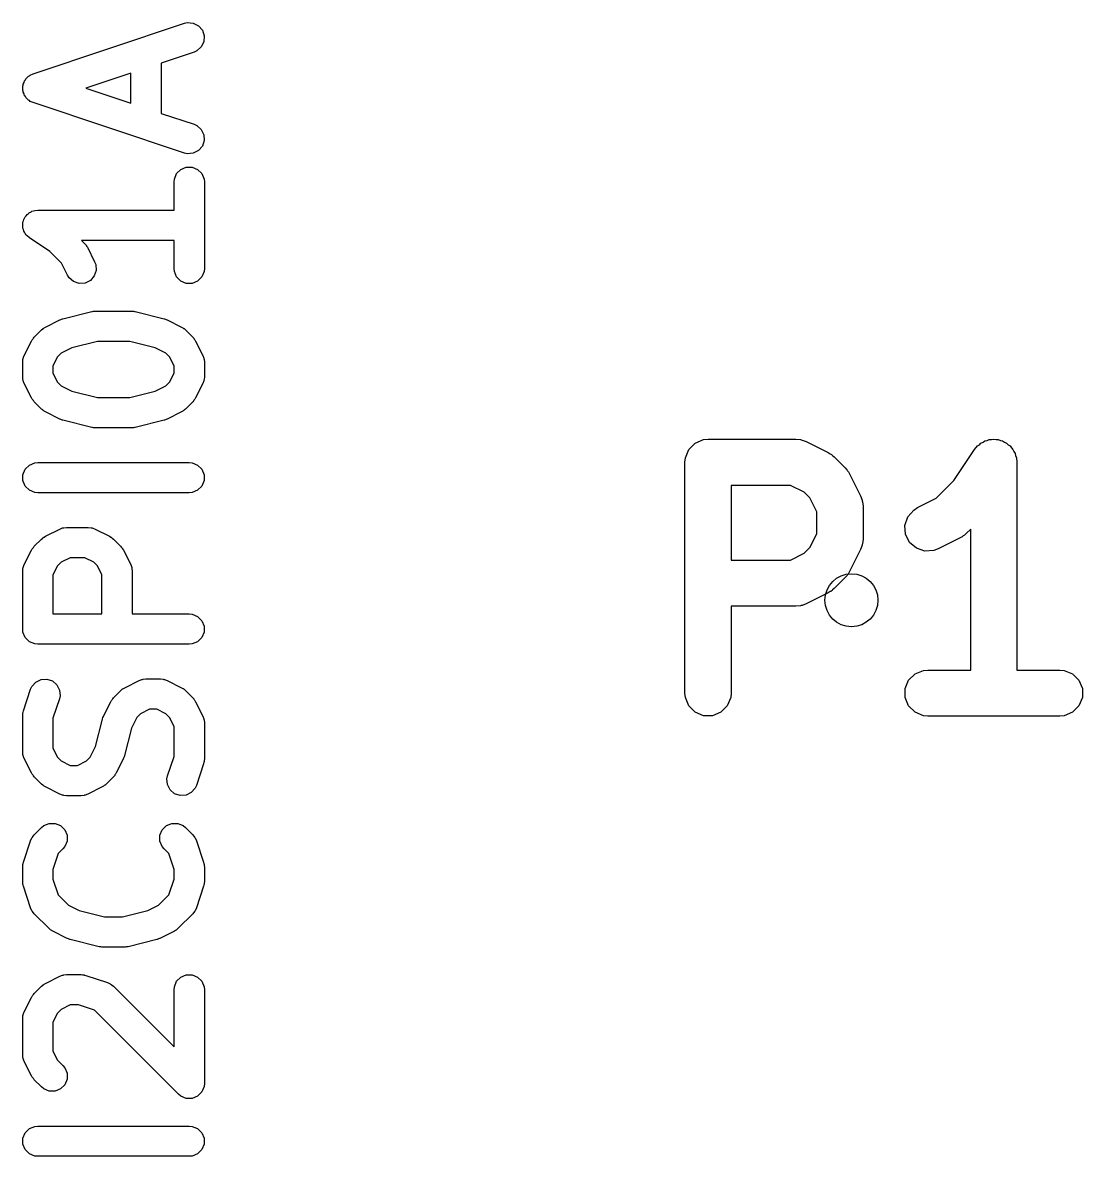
# Model space of a CAD drawing. Extents: x -4.27 to -3.21, y 5.41 to 6.94.
# Drawn here: x -3.5905 to -3.315, y 5.4305 to 5.7251 of the extents above; entities that cross this region are included whole.
import ezdxf

# ---------------------------------------------------------------- set-up
doc = ezdxf.new("R2010")
doc.units = 0
doc.header["$MEASUREMENT"] = 0
doc.layers.add('BLACK', color=7, linetype='CONTINUOUS')

msp = doc.modelspace()

# ---------------------------------------------------------------- linework, layer by layer
at = {"layer": 'BLACK', "linetype": 'CONTINUOUS'}
for p, q in [((-3.58781, 5.71184), (-3.54844, 5.72497)), ((-3.54844, 5.72497), (-3.54769, 5.72514)), ((-3.54769, 5.72514), (-3.54616, 5.72503)), ((-3.54616, 5.72503), (-3.54478, 5.72434)), ((-3.54478, 5.72434), (-3.54378, 5.72318)), ((-3.54378, 5.72318), (-3.54329, 5.72172)), ((-3.5434, 5.72019), (-3.54409, 5.71882)), ((-3.54329, 5.72172), (-3.5434, 5.72019)), ((-3.54595, 5.7175), (-3.55451, 5.71464)), ((-3.54525, 5.71781), (-3.54595, 5.7175)), ((-3.54409, 5.71882), (-3.54525, 5.71781)), ((-3.55451, 5.71464), (-3.55451, 5.70157)), ((-3.5893, 5.71085), (-3.58898, 5.71122)), ((-3.58898, 5.71122), (-3.58873, 5.71134)), ((-3.58873, 5.71134), (-3.58852, 5.71153)), ((-3.58852, 5.71153), (-3.58781, 5.71184)), ((-3.56238, 5.71202), (-3.57412, 5.70811)), ((-3.56238, 5.7042), (-3.56238, 5.71202)), ((-3.59047, 5.7086), (-3.59038, 5.70887)), ((-3.59044, 5.70811), (-3.59047, 5.7086)), ((-3.59047, 5.70762), (-3.59044, 5.70811)), ((-3.59038, 5.70887), (-3.59036, 5.70915)), ((-3.59036, 5.70915), (-3.59014, 5.70959)), ((-3.59014, 5.70959), (-3.58999, 5.71006)), ((-3.58999, 5.71006), (-3.5898, 5.71027)), ((-3.5898, 5.71027), (-3.58968, 5.71052)), ((-3.58968, 5.71052), (-3.5893, 5.71085)), ((-3.57412, 5.70811), (-3.56238, 5.7042)), ((-3.59038, 5.70735), (-3.59047, 5.70762)), ((-3.59036, 5.70707), (-3.59038, 5.70735)), ((-3.59014, 5.70663), (-3.59036, 5.70707)), ((-3.58999, 5.70616), (-3.59014, 5.70663)), ((-3.5898, 5.70595), (-3.58999, 5.70616)), ((-3.58968, 5.70569), (-3.5898, 5.70595)), ((-3.5893, 5.70537), (-3.58968, 5.70569)), ((-3.58898, 5.705), (-3.5893, 5.70537)), ((-3.58873, 5.70487), (-3.58898, 5.705)), ((-3.58852, 5.70469), (-3.58873, 5.70487)), ((-3.58781, 5.70437), (-3.58852, 5.70469)), ((-3.54844, 5.69125), (-3.58781, 5.70437)), ((-3.55451, 5.70157), (-3.54595, 5.69872)), ((-3.54595, 5.69872), (-3.54525, 5.69841)), ((-3.54525, 5.69841), (-3.54409, 5.6974)), ((-3.54409, 5.6974), (-3.5434, 5.69602)), ((-3.54329, 5.69449), (-3.54378, 5.69304)), ((-3.5434, 5.69602), (-3.54329, 5.69449)), ((-3.54769, 5.69108), (-3.54844, 5.69125)), ((-3.54616, 5.69119), (-3.54769, 5.69108)), ((-3.54478, 5.69187), (-3.54616, 5.69119)), ((-3.54378, 5.69304), (-3.54478, 5.69187)), ((-3.54938, 5.68701), (-3.54796, 5.6876)), ((-3.54796, 5.6876), (-3.54643, 5.6876)), ((-3.54643, 5.6876), (-3.54501, 5.68701)), ((-3.55113, 5.68374), (-3.55106, 5.6845)), ((-3.55106, 5.6845), (-3.55047, 5.68592)), ((-3.55047, 5.68592), (-3.54938, 5.68701)), ((-3.54501, 5.68701), (-3.54392, 5.68592)), ((-3.54392, 5.68592), (-3.54333, 5.6845)), ((-3.54333, 5.6845), (-3.54326, 5.68374)), ((-3.55113, 5.67642), (-3.55113, 5.68374)), ((-3.54326, 5.68374), (-3.54326, 5.66124)), ((-3.58903, 5.67549), (-3.58875, 5.67576)), ((-3.58875, 5.67576), (-3.5884, 5.67591)), ((-3.5884, 5.67591), (-3.58808, 5.67612)), ((-3.58808, 5.67612), (-3.58769, 5.6762)), ((-3.58769, 5.6762), (-3.58733, 5.67635)), ((-3.58733, 5.67635), (-3.58657, 5.67642)), ((-3.58657, 5.67642), (-3.58657, 5.67642)), ((-3.58657, 5.67642), (-3.58657, 5.67642)), ((-3.58657, 5.67642), (-3.58657, 5.67642)), ((-3.58657, 5.67642), (-3.55113, 5.67642)), ((-3.5905, 5.67248), (-3.59043, 5.67287)), ((-3.59043, 5.67326), (-3.59028, 5.67361)), ((-3.59043, 5.67287), (-3.59043, 5.67326)), ((-3.59028, 5.67361), (-3.59021, 5.67399)), ((-3.59021, 5.67399), (-3.58999, 5.67431)), ((-3.58999, 5.67431), (-3.58984, 5.67468)), ((-3.58984, 5.67468), (-3.58957, 5.67495)), ((-3.58957, 5.67495), (-3.58935, 5.67527)), ((-3.58935, 5.67527), (-3.58903, 5.67549)), ((-3.59043, 5.67211), (-3.5905, 5.67248)), ((-3.59043, 5.67172), (-3.59043, 5.67211)), ((-3.59028, 5.67136), (-3.59043, 5.67172)), ((-3.5902, 5.67098), (-3.59028, 5.67136)), ((-3.58999, 5.67066), (-3.5902, 5.67098)), ((-3.58984, 5.6703), (-3.58999, 5.67066)), ((-3.58956, 5.67002), (-3.58984, 5.6703)), ((-3.58935, 5.6697), (-3.58956, 5.67002)), ((-3.58876, 5.66922), (-3.58935, 5.6697)), ((-3.58875, 5.66921), (-3.58876, 5.66922)), ((-3.58345, 5.66568), (-3.58875, 5.66921)), ((-3.58875, 5.66921), (-3.58875, 5.66921)), ((-3.58875, 5.66921), (-3.58875, 5.66921)), ((-3.55113, 5.66855), (-3.57519, 5.66855)), ((-3.57519, 5.66855), (-3.57441, 5.66777)), ((-3.57441, 5.66777), (-3.57416, 5.66747)), ((-3.57416, 5.66747), (-3.57408, 5.6674)), ((-3.57408, 5.6674), (-3.57401, 5.66728)), ((-3.57401, 5.66728), (-3.57392, 5.66718)), ((-3.57392, 5.66718), (-3.57388, 5.66708)), ((-3.57388, 5.66708), (-3.57367, 5.66675)), ((-3.57367, 5.66675), (-3.5718, 5.663)), ((-3.55113, 5.66124), (-3.55113, 5.66855)), ((-3.58043, 5.66266), (-3.58345, 5.66568)), ((-3.57884, 5.65948), (-3.58043, 5.66266)), ((-3.5718, 5.663), (-3.57152, 5.66228)), ((-3.57152, 5.66228), (-3.57141, 5.66075)), ((-3.55106, 5.66047), (-3.55113, 5.66124)), ((-3.54326, 5.66124), (-3.54333, 5.66047)), ((-3.57843, 5.65883), (-3.57884, 5.65948)), ((-3.57727, 5.65782), (-3.57843, 5.65883)), ((-3.5729, 5.65813), (-3.57428, 5.65744)), ((-3.5719, 5.65929), (-3.5729, 5.65813)), ((-3.57141, 5.66075), (-3.5719, 5.65929)), ((-3.55047, 5.65905), (-3.55106, 5.66047)), ((-3.54938, 5.65797), (-3.55047, 5.65905)), ((-3.54796, 5.65738), (-3.54938, 5.65797)), ((-3.54501, 5.65797), (-3.54643, 5.65738)), ((-3.54392, 5.65905), (-3.54501, 5.65797)), ((-3.54333, 5.66047), (-3.54392, 5.65905)), ((-3.57581, 5.65733), (-3.57727, 5.65782)), ((-3.57428, 5.65744), (-3.57581, 5.65733)), ((-3.54643, 5.65738), (-3.54796, 5.65738)), ((-3.58002, 5.64819), (-3.57252, 5.65006)), ((-3.57252, 5.65006), (-3.57239, 5.65008)), ((-3.57239, 5.65008), (-3.57234, 5.6501)), ((-3.57234, 5.6501), (-3.57205, 5.65013)), ((-3.57205, 5.65013), (-3.57176, 5.65017)), ((-3.57176, 5.65017), (-3.5717, 5.65016)), ((-3.5717, 5.65016), (-3.57157, 5.65018)), ((-3.57157, 5.65018), (-3.56219, 5.65018)), ((-3.56219, 5.65018), (-3.56206, 5.65016)), ((-3.56206, 5.65016), (-3.562, 5.65017)), ((-3.562, 5.65017), (-3.56172, 5.65013)), ((-3.56172, 5.65013), (-3.56143, 5.6501)), ((-3.56143, 5.6501), (-3.56137, 5.65008)), ((-3.56137, 5.65008), (-3.56124, 5.65006)), ((-3.56124, 5.65006), (-3.55374, 5.64819)), ((-3.58458, 5.64601), (-3.58083, 5.64789)), ((-3.58083, 5.64789), (-3.58077, 5.64791)), ((-3.58077, 5.64791), (-3.58075, 5.64793)), ((-3.58075, 5.64793), (-3.58043, 5.64804)), ((-3.58043, 5.64804), (-3.58011, 5.64816)), ((-3.58011, 5.64816), (-3.58008, 5.64817)), ((-3.58008, 5.64817), (-3.58002, 5.64819)), ((-3.55374, 5.64819), (-3.55368, 5.64817)), ((-3.55368, 5.64817), (-3.55366, 5.64816)), ((-3.55366, 5.64816), (-3.55334, 5.64804)), ((-3.55334, 5.64804), (-3.55301, 5.64793)), ((-3.55301, 5.64793), (-3.55299, 5.64791)), ((-3.55299, 5.64791), (-3.55293, 5.64789)), ((-3.55293, 5.64789), (-3.54919, 5.64601)), ((-3.58772, 5.6431), (-3.58748, 5.6434)), ((-3.58748, 5.6434), (-3.5856, 5.64528)), ((-3.5856, 5.64528), (-3.5853, 5.64552)), ((-3.5853, 5.64552), (-3.58523, 5.6456)), ((-3.58523, 5.6456), (-3.58511, 5.64568)), ((-3.58511, 5.64568), (-3.585, 5.64577)), ((-3.585, 5.64577), (-3.58491, 5.6458)), ((-3.58491, 5.6458), (-3.58458, 5.64601)), ((-3.54919, 5.64601), (-3.54885, 5.6458)), ((-3.54885, 5.6458), (-3.54876, 5.64577)), ((-3.54876, 5.64577), (-3.54865, 5.64568)), ((-3.54865, 5.64568), (-3.54853, 5.6456)), ((-3.54853, 5.6456), (-3.54846, 5.64552)), ((-3.54846, 5.64552), (-3.54816, 5.64528)), ((-3.54816, 5.64528), (-3.54629, 5.6434)), ((-3.54629, 5.6434), (-3.54604, 5.6431)), ((-3.59009, 5.63863), (-3.58821, 5.64238)), ((-3.58821, 5.64238), (-3.588, 5.64271)), ((-3.588, 5.64271), (-3.58796, 5.6428)), ((-3.58796, 5.6428), (-3.58788, 5.64291)), ((-3.58788, 5.64291), (-3.5878, 5.64303)), ((-3.5878, 5.64303), (-3.58772, 5.6431)), ((-3.57769, 5.64065), (-3.58048, 5.63926)), ((-3.57108, 5.6423), (-3.57769, 5.64065)), ((-3.56268, 5.6423), (-3.57108, 5.6423)), ((-3.55607, 5.64065), (-3.56268, 5.6423)), ((-3.55328, 5.63926), (-3.55607, 5.64065)), ((-3.54604, 5.6431), (-3.54596, 5.64303)), ((-3.54596, 5.64303), (-3.54589, 5.64291)), ((-3.54589, 5.64291), (-3.5458, 5.6428)), ((-3.5458, 5.6428), (-3.54576, 5.64271)), ((-3.54576, 5.64271), (-3.54555, 5.64238)), ((-3.54555, 5.64238), (-3.54367, 5.63863)), ((-3.5905, 5.63687), (-3.59043, 5.63764)), ((-3.59043, 5.63764), (-3.59037, 5.63777)), ((-3.59037, 5.63777), (-3.59036, 5.63791)), ((-3.59036, 5.63791), (-3.59009, 5.63863)), ((-3.58146, 5.63828), (-3.58263, 5.63594)), ((-3.58048, 5.63926), (-3.58146, 5.63828)), ((-3.55231, 5.63828), (-3.55328, 5.63926)), ((-3.55113, 5.63594), (-3.55231, 5.63828)), ((-3.54367, 5.63863), (-3.5434, 5.63791)), ((-3.5434, 5.63791), (-3.54339, 5.63777)), ((-3.54339, 5.63777), (-3.54333, 5.63764)), ((-3.54333, 5.63764), (-3.54326, 5.63687)), ((-3.5905, 5.63312), (-3.5905, 5.63687)), ((-3.58263, 5.63594), (-3.58263, 5.63405)), ((-3.55113, 5.63405), (-3.55113, 5.63594)), ((-3.54326, 5.63687), (-3.54326, 5.63312)), ((-3.59043, 5.63235), (-3.5905, 5.63312)), ((-3.59037, 5.63222), (-3.59043, 5.63235)), ((-3.59036, 5.63208), (-3.59037, 5.63222)), ((-3.59009, 5.63136), (-3.59036, 5.63208)), ((-3.58263, 5.63405), (-3.58146, 5.6317)), ((-3.58146, 5.6317), (-3.58048, 5.63073)), ((-3.55328, 5.63073), (-3.55231, 5.6317)), ((-3.55231, 5.6317), (-3.55113, 5.63405)), ((-3.5434, 5.63208), (-3.54367, 5.63136)), ((-3.54339, 5.63222), (-3.5434, 5.63208)), ((-3.54333, 5.63235), (-3.54339, 5.63222)), ((-3.54326, 5.63312), (-3.54333, 5.63235)), ((-3.58821, 5.62761), (-3.59009, 5.63136)), ((-3.58048, 5.63073), (-3.57769, 5.62933)), ((-3.57769, 5.62933), (-3.57108, 5.62768)), ((-3.56268, 5.62768), (-3.55607, 5.62933)), ((-3.55607, 5.62933), (-3.55328, 5.63073)), ((-3.54367, 5.63136), (-3.54555, 5.62761)), ((-3.588, 5.62728), (-3.58821, 5.62761)), ((-3.58796, 5.62718), (-3.588, 5.62728)), ((-3.58788, 5.62707), (-3.58796, 5.62718)), ((-3.5878, 5.62695), (-3.58788, 5.62707)), ((-3.58772, 5.62689), (-3.5878, 5.62695)), ((-3.58748, 5.62658), (-3.58772, 5.62689)), ((-3.5856, 5.62471), (-3.58748, 5.62658)), ((-3.57108, 5.62768), (-3.56268, 5.62768)), ((-3.54629, 5.62658), (-3.54816, 5.62471)), ((-3.54604, 5.62689), (-3.54629, 5.62658)), ((-3.54596, 5.62695), (-3.54604, 5.62689)), ((-3.54589, 5.62707), (-3.54596, 5.62695)), ((-3.5458, 5.62718), (-3.54589, 5.62707)), ((-3.54576, 5.62728), (-3.5458, 5.62718)), ((-3.54555, 5.62761), (-3.54576, 5.62728)), ((-3.5853, 5.62446), (-3.5856, 5.62471)), ((-3.58523, 5.62438), (-3.5853, 5.62446)), ((-3.58511, 5.62431), (-3.58523, 5.62438)), ((-3.585, 5.62422), (-3.58511, 5.62431)), ((-3.58491, 5.62418), (-3.585, 5.62422)), ((-3.58458, 5.62397), (-3.58491, 5.62418)), ((-3.58083, 5.6221), (-3.58458, 5.62397)), ((-3.54919, 5.62397), (-3.55293, 5.6221)), ((-3.54885, 5.62418), (-3.54919, 5.62397)), ((-3.54876, 5.62422), (-3.54885, 5.62418)), ((-3.54865, 5.62431), (-3.54876, 5.62422)), ((-3.54853, 5.62438), (-3.54865, 5.62431)), ((-3.54846, 5.62446), (-3.54853, 5.62438)), ((-3.54816, 5.62471), (-3.54846, 5.62446)), ((-3.58077, 5.62208), (-3.58083, 5.6221)), ((-3.58075, 5.62206), (-3.58077, 5.62208)), ((-3.58043, 5.62194), (-3.58075, 5.62206)), ((-3.58011, 5.62182), (-3.58043, 5.62194)), ((-3.58008, 5.62182), (-3.58011, 5.62182)), ((-3.58002, 5.6218), (-3.58008, 5.62182)), ((-3.57252, 5.61992), (-3.58002, 5.6218)), ((-3.57239, 5.6199), (-3.57252, 5.61992)), ((-3.57234, 5.61988), (-3.57239, 5.6199)), ((-3.57205, 5.61985), (-3.57234, 5.61988)), ((-3.57176, 5.61981), (-3.57205, 5.61985)), ((-3.5717, 5.61982), (-3.57176, 5.61981)), ((-3.57157, 5.61981), (-3.5717, 5.61982)), ((-3.56219, 5.61981), (-3.57157, 5.61981)), ((-3.56206, 5.61982), (-3.56219, 5.61981)), ((-3.562, 5.61981), (-3.56206, 5.61982)), ((-3.56172, 5.61985), (-3.562, 5.61981)), ((-3.56143, 5.61988), (-3.56172, 5.61985)), ((-3.56137, 5.6199), (-3.56143, 5.61988)), ((-3.56124, 5.61992), (-3.56137, 5.6199)), ((-3.55374, 5.6218), (-3.56124, 5.61992)), ((-3.55368, 5.62182), (-3.55374, 5.6218)), ((-3.55366, 5.62182), (-3.55368, 5.62182)), ((-3.55334, 5.62194), (-3.55366, 5.62182)), ((-3.55301, 5.62206), (-3.55334, 5.62194)), ((-3.55299, 5.62208), (-3.55301, 5.62206)), ((-3.55293, 5.6221), (-3.55299, 5.62208)), ((-3.41562, 5.61586), (-3.41346, 5.61675)), ((-3.41346, 5.61675), (-3.41229, 5.61687)), ((-3.41229, 5.61687), (-3.38943, 5.61687)), ((-3.38943, 5.61687), (-3.38826, 5.61675)), ((-3.38826, 5.61675), (-3.38806, 5.61667)), ((-3.38806, 5.61667), (-3.38784, 5.61665)), ((-3.38784, 5.61665), (-3.38675, 5.61623)), ((-3.33972, 5.61652), (-3.33917, 5.61675)), ((-3.33917, 5.61675), (-3.33858, 5.61675)), ((-3.33858, 5.61675), (-3.33801, 5.61687)), ((-3.33801, 5.61687), (-3.33742, 5.61675)), ((-3.33742, 5.61675), (-3.33683, 5.61675)), ((-3.33683, 5.61675), (-3.33629, 5.61653)), ((-3.41817, 5.61204), (-3.41727, 5.6142)), ((-3.41727, 5.6142), (-3.41562, 5.61586)), ((-3.38675, 5.61623), (-3.38103, 5.61338)), ((-3.34838, 5.60612), (-3.34299, 5.6142)), ((-3.34299, 5.6142), (-3.34299, 5.6142)), ((-3.34299, 5.6142), (-3.34299, 5.6142)), ((-3.34299, 5.6142), (-3.34298, 5.6142)), ((-3.34298, 5.6142), (-3.34225, 5.61511)), ((-3.34225, 5.61511), (-3.34175, 5.61544)), ((-3.34175, 5.61544), (-3.34133, 5.61586)), ((-3.34133, 5.61586), (-3.34079, 5.61608)), ((-3.34079, 5.61608), (-3.3403, 5.61641)), ((-3.3403, 5.61641), (-3.33972, 5.61652)), ((-3.33629, 5.61653), (-3.33571, 5.61641)), ((-3.33571, 5.61641), (-3.33522, 5.61608)), ((-3.33522, 5.61608), (-3.33467, 5.61586)), ((-3.33467, 5.61586), (-3.33425, 5.61544)), ((-3.33425, 5.61544), (-3.33376, 5.61511)), ((-3.33376, 5.61511), (-3.33343, 5.61462)), ((-3.33343, 5.61462), (-3.33301, 5.6142)), ((-3.33301, 5.6142), (-3.33279, 5.61366)), ((-3.58733, 5.61073), (-3.58657, 5.61081)), ((-3.58657, 5.61081), (-3.5472, 5.61081)), ((-3.5472, 5.61081), (-3.54643, 5.61073)), ((-3.41829, 5.61087), (-3.41817, 5.61204)), ((-3.41829, 5.55087), (-3.41829, 5.61087)), ((-3.38103, 5.61338), (-3.38053, 5.61306)), ((-3.38053, 5.61306), (-3.38038, 5.613)), ((-3.38038, 5.613), (-3.38022, 5.61286)), ((-3.38022, 5.61286), (-3.38004, 5.61275)), ((-3.38004, 5.61275), (-3.37993, 5.61263)), ((-3.37993, 5.61263), (-3.37947, 5.61225)), ((-3.37947, 5.61225), (-3.37661, 5.6094)), ((-3.33279, 5.61366), (-3.33246, 5.61317)), ((-3.33246, 5.61317), (-3.33234, 5.61259)), ((-3.33234, 5.61259), (-3.33212, 5.61204)), ((-3.33212, 5.61204), (-3.332, 5.61088)), ((-3.332, 5.61088), (-3.332, 5.61087)), ((-3.332, 5.61087), (-3.332, 5.61087)), ((-3.332, 5.61087), (-3.332, 5.61087)), ((-3.332, 5.61087), (-3.332, 5.55687)), ((-3.59043, 5.60764), (-3.58984, 5.60906)), ((-3.58984, 5.60906), (-3.58875, 5.61014)), ((-3.58875, 5.61014), (-3.58733, 5.61073)), ((-3.54643, 5.61073), (-3.54501, 5.61014)), ((-3.54501, 5.61014), (-3.54392, 5.60906)), ((-3.54392, 5.60906), (-3.54333, 5.60764)), ((-3.37661, 5.6094), (-3.37624, 5.60894)), ((-3.37624, 5.60894), (-3.37612, 5.60883)), ((-3.37612, 5.60883), (-3.376, 5.60865)), ((-3.376, 5.60865), (-3.37587, 5.60849)), ((-3.37587, 5.60849), (-3.37581, 5.60834)), ((-3.37581, 5.60834), (-3.37549, 5.60784)), ((-3.37549, 5.60784), (-3.37263, 5.60212)), ((-3.59043, 5.6061), (-3.59043, 5.60764)), ((-3.58984, 5.60468), (-3.59043, 5.6061)), ((-3.54333, 5.6061), (-3.54392, 5.60468)), ((-3.54333, 5.60764), (-3.54333, 5.6061)), ((-3.39085, 5.60487), (-3.40629, 5.60487)), ((-3.40629, 5.60487), (-3.40629, 5.58544)), ((-3.38727, 5.60308), (-3.39085, 5.60487)), ((-3.35298, 5.60151), (-3.34838, 5.60612)), ((-3.58875, 5.6036), (-3.58984, 5.60468)), ((-3.58733, 5.60301), (-3.58875, 5.6036)), ((-3.58657, 5.60293), (-3.58733, 5.60301)), ((-3.5472, 5.60293), (-3.58657, 5.60293)), ((-3.54643, 5.60301), (-3.5472, 5.60293)), ((-3.54501, 5.6036), (-3.54643, 5.60301)), ((-3.54392, 5.60468), (-3.54501, 5.6036)), ((-3.38579, 5.6016), (-3.38727, 5.60308)), ((-3.37263, 5.60212), (-3.37221, 5.60102)), ((-3.384, 5.59802), (-3.38579, 5.6016)), ((-3.37221, 5.60102), (-3.3722, 5.60081)), ((-3.3722, 5.60081), (-3.37212, 5.60061)), ((-3.37212, 5.60061), (-3.372, 5.59944)), ((-3.372, 5.59944), (-3.372, 5.59087)), ((-3.35882, 5.59846), (-3.35783, 5.59909)), ((-3.35783, 5.59909), (-3.35298, 5.60151)), ((-3.384, 5.59228), (-3.384, 5.59802)), ((-3.3611, 5.59447), (-3.36036, 5.5967)), ((-3.36036, 5.5967), (-3.35882, 5.59846)), ((-3.58458, 5.59164), (-3.58083, 5.59352)), ((-3.58083, 5.59352), (-3.58011, 5.5938)), ((-3.58011, 5.5938), (-3.57997, 5.59381)), ((-3.57997, 5.59381), (-3.57984, 5.59386)), ((-3.57984, 5.59386), (-3.57907, 5.59394)), ((-3.57907, 5.59394), (-3.57344, 5.59394)), ((-3.57344, 5.59394), (-3.57267, 5.59386)), ((-3.57267, 5.59386), (-3.57254, 5.59381)), ((-3.57254, 5.59381), (-3.5724, 5.5938)), ((-3.5724, 5.5938), (-3.57168, 5.59352)), ((-3.57168, 5.59352), (-3.56793, 5.59164)), ((-3.36093, 5.59214), (-3.3611, 5.59447)), ((-3.344, 5.59352), (-3.34519, 5.59234)), ((-3.344, 5.55687), (-3.344, 5.59352)), ((-3.58748, 5.58903), (-3.5856, 5.59091)), ((-3.5856, 5.59091), (-3.5853, 5.59115)), ((-3.5853, 5.59115), (-3.58523, 5.59123)), ((-3.58523, 5.59123), (-3.58511, 5.59131)), ((-3.58511, 5.59131), (-3.585, 5.5914)), ((-3.585, 5.5914), (-3.58491, 5.59144)), ((-3.58491, 5.59144), (-3.58458, 5.59164)), ((-3.56793, 5.59164), (-3.5676, 5.59144)), ((-3.5676, 5.59144), (-3.56751, 5.5914)), ((-3.56751, 5.5914), (-3.5674, 5.59131)), ((-3.5674, 5.59131), (-3.56728, 5.59123)), ((-3.56728, 5.59123), (-3.56721, 5.59116)), ((-3.56721, 5.59116), (-3.56691, 5.59091)), ((-3.56691, 5.59091), (-3.56503, 5.58903)), ((-3.38579, 5.58871), (-3.384, 5.59228)), ((-3.372, 5.59087), (-3.37212, 5.5897)), ((-3.35988, 5.59005), (-3.36093, 5.59214)), ((-3.34675, 5.59121), (-3.35246, 5.58836)), ((-3.34624, 5.59153), (-3.34675, 5.59121)), ((-3.3461, 5.59159), (-3.34624, 5.59153)), ((-3.34593, 5.59173), (-3.3461, 5.59159)), ((-3.34575, 5.59184), (-3.34593, 5.59173)), ((-3.34565, 5.59196), (-3.34575, 5.59184)), ((-3.34519, 5.59234), (-3.34565, 5.59196)), ((-3.59009, 5.58426), (-3.58821, 5.58801)), ((-3.58821, 5.58801), (-3.588, 5.58834)), ((-3.588, 5.58834), (-3.58796, 5.58844)), ((-3.58796, 5.58844), (-3.58788, 5.58854)), ((-3.58788, 5.58854), (-3.5878, 5.58866)), ((-3.5878, 5.58866), (-3.58772, 5.58873)), ((-3.58772, 5.58873), (-3.58748, 5.58903)), ((-3.56503, 5.58903), (-3.56479, 5.58873)), ((-3.56479, 5.58873), (-3.56471, 5.58866)), ((-3.56471, 5.58866), (-3.56463, 5.58854)), ((-3.56463, 5.58854), (-3.56455, 5.58844)), ((-3.56455, 5.58844), (-3.56451, 5.58834)), ((-3.56451, 5.58834), (-3.5643, 5.58801)), ((-3.5643, 5.58801), (-3.56242, 5.58426)), ((-3.39085, 5.58544), (-3.38727, 5.58723)), ((-3.38727, 5.58723), (-3.38579, 5.58871)), ((-3.37263, 5.58818), (-3.37549, 5.58247)), ((-3.37221, 5.58928), (-3.37263, 5.58818)), ((-3.3722, 5.5895), (-3.37221, 5.58928)), ((-3.37212, 5.5897), (-3.3722, 5.5895)), ((-3.35811, 5.58851), (-3.35988, 5.59005)), ((-3.35589, 5.58777), (-3.35811, 5.58851)), ((-3.35356, 5.58794), (-3.35589, 5.58777)), ((-3.35246, 5.58836), (-3.35356, 5.58794)), ((-3.59036, 5.58354), (-3.59009, 5.58426)), ((-3.58048, 5.58489), (-3.58146, 5.58392)), ((-3.57814, 5.58606), (-3.58048, 5.58489)), ((-3.57437, 5.58606), (-3.57814, 5.58606)), ((-3.57203, 5.58489), (-3.57437, 5.58606)), ((-3.57105, 5.58392), (-3.57203, 5.58489)), ((-3.56242, 5.58426), (-3.56215, 5.58354)), ((-3.40629, 5.58544), (-3.39085, 5.58544)), ((-3.5905, 5.5825), (-3.59043, 5.58327)), ((-3.5905, 5.5675), (-3.5905, 5.5825)), ((-3.59043, 5.58327), (-3.59037, 5.5834)), ((-3.59037, 5.5834), (-3.59036, 5.58354)), ((-3.58146, 5.58392), (-3.58263, 5.58157)), ((-3.58263, 5.58157), (-3.58263, 5.57144)), ((-3.56988, 5.58157), (-3.57105, 5.58392)), ((-3.56988, 5.57144), (-3.56988, 5.58157)), ((-3.56215, 5.58354), (-3.56214, 5.5834)), ((-3.56214, 5.5834), (-3.56208, 5.58327)), ((-3.56208, 5.58327), (-3.56201, 5.5825)), ((-3.56201, 5.5825), (-3.56201, 5.57144)), ((-3.37624, 5.58137), (-3.37661, 5.58091)), ((-3.37612, 5.58147), (-3.37624, 5.58137)), ((-3.376, 5.58165), (-3.37612, 5.58147)), ((-3.37587, 5.58182), (-3.376, 5.58165)), ((-3.37581, 5.58197), (-3.37587, 5.58182)), ((-3.37549, 5.58247), (-3.37581, 5.58197)), ((-3.37661, 5.58091), (-3.37947, 5.57805)), ((-3.38103, 5.57693), (-3.38675, 5.57407)), ((-3.38053, 5.57725), (-3.38103, 5.57693)), ((-3.38038, 5.57731), (-3.38053, 5.57725)), ((-3.38022, 5.57744), (-3.38038, 5.57731)), ((-3.38004, 5.57756), (-3.38022, 5.57744)), ((-3.37993, 5.57768), (-3.38004, 5.57756)), ((-3.37947, 5.57805), (-3.37993, 5.57768)), ((-3.38943, 5.57344), (-3.40629, 5.57344)), ((-3.40629, 5.57344), (-3.40629, 5.55087)), ((-3.38826, 5.57355), (-3.38943, 5.57344)), ((-3.38806, 5.57364), (-3.38826, 5.57355)), ((-3.38784, 5.57365), (-3.38806, 5.57364)), ((-3.38675, 5.57407), (-3.38784, 5.57365)), ((-3.58263, 5.57144), (-3.56988, 5.57144)), ((-3.56201, 5.57144), (-3.5472, 5.57144)), ((-3.5472, 5.57144), (-3.54643, 5.57136)), ((-3.54643, 5.57136), (-3.54501, 5.57077)), ((-3.54501, 5.57077), (-3.54392, 5.56969)), ((-3.54392, 5.56969), (-3.54333, 5.56827)), ((-3.59043, 5.56673), (-3.5905, 5.5675)), ((-3.58984, 5.56531), (-3.59043, 5.56673)), ((-3.54333, 5.56673), (-3.54392, 5.56531)), ((-3.54333, 5.56827), (-3.54333, 5.56673)), ((-3.58875, 5.56423), (-3.58984, 5.56531)), ((-3.58733, 5.56364), (-3.58875, 5.56423)), ((-3.58657, 5.56356), (-3.58733, 5.56364)), ((-3.54643, 5.56364), (-3.5472, 5.56356)), ((-3.54501, 5.56423), (-3.54643, 5.56364)), ((-3.54392, 5.56531), (-3.54501, 5.56423)), ((-3.5472, 5.56356), (-3.58657, 5.56356)), ((-3.36013, 5.5542), (-3.35848, 5.55586)), ((-3.35848, 5.55586), (-3.35631, 5.55675)), ((-3.35631, 5.55675), (-3.35514, 5.55687)), ((-3.35514, 5.55687), (-3.344, 5.55687)), ((-3.332, 5.55687), (-3.32086, 5.55687)), ((-3.32086, 5.55687), (-3.31969, 5.55675)), ((-3.31969, 5.55675), (-3.31752, 5.55586)), ((-3.31752, 5.55586), (-3.31587, 5.5542)), ((-3.5903, 5.54625), (-3.58843, 5.55187)), ((-3.58843, 5.55187), (-3.58811, 5.55258)), ((-3.58811, 5.55258), (-3.58711, 5.55374)), ((-3.58711, 5.55374), (-3.58573, 5.55443)), ((-3.58573, 5.55443), (-3.5842, 5.55453)), ((-3.5842, 5.55453), (-3.58274, 5.55405)), ((-3.58274, 5.55405), (-3.58158, 5.55304)), ((-3.58158, 5.55304), (-3.58089, 5.55167)), ((-3.56468, 5.55178), (-3.56461, 5.55186)), ((-3.56461, 5.55186), (-3.56449, 5.55194)), ((-3.56449, 5.55194), (-3.56438, 5.55203)), ((-3.56438, 5.55203), (-3.56429, 5.55207)), ((-3.56429, 5.55207), (-3.56395, 5.55227)), ((-3.56395, 5.55227), (-3.56021, 5.55415)), ((-3.56021, 5.55415), (-3.55948, 5.55443)), ((-3.55948, 5.55443), (-3.55934, 5.55444)), ((-3.55934, 5.55444), (-3.55921, 5.55449)), ((-3.55921, 5.55449), (-3.55844, 5.55457)), ((-3.55844, 5.55457), (-3.5547, 5.55457)), ((-3.5547, 5.55457), (-3.55393, 5.55449)), ((-3.55393, 5.55449), (-3.5538, 5.55444)), ((-3.5538, 5.55444), (-3.55366, 5.55443)), ((-3.55366, 5.55443), (-3.55293, 5.55415)), ((-3.55293, 5.55415), (-3.54919, 5.55227)), ((-3.54919, 5.55227), (-3.54885, 5.55207)), ((-3.54885, 5.55207), (-3.54876, 5.55203)), ((-3.54876, 5.55203), (-3.54865, 5.55194)), ((-3.54865, 5.55194), (-3.54853, 5.55186)), ((-3.54853, 5.55186), (-3.54846, 5.55178)), ((-3.36103, 5.55204), (-3.36013, 5.5542)), ((-3.36103, 5.5497), (-3.36103, 5.55204)), ((-3.31587, 5.5542), (-3.31497, 5.55204)), ((-3.31497, 5.55204), (-3.31497, 5.5497)), ((-3.58096, 5.54938), (-3.58263, 5.54436)), ((-3.58079, 5.55014), (-3.58096, 5.54938)), ((-3.58089, 5.55167), (-3.58079, 5.55014)), ((-3.56759, 5.54864), (-3.56738, 5.54897)), ((-3.56738, 5.54897), (-3.56734, 5.54907)), ((-3.56734, 5.54907), (-3.56725, 5.54917)), ((-3.56725, 5.54917), (-3.56718, 5.54929)), ((-3.56718, 5.54929), (-3.5671, 5.54936)), ((-3.5671, 5.54936), (-3.56685, 5.54966)), ((-3.56685, 5.54966), (-3.56498, 5.55154)), ((-3.56498, 5.55154), (-3.56468, 5.55178)), ((-3.54846, 5.55178), (-3.54816, 5.55154)), ((-3.54816, 5.55154), (-3.54629, 5.54966)), ((-3.54629, 5.54966), (-3.54604, 5.54936)), ((-3.54604, 5.54936), (-3.54596, 5.54929)), ((-3.54596, 5.54929), (-3.54589, 5.54917)), ((-3.54589, 5.54917), (-3.5458, 5.54907)), ((-3.5458, 5.54907), (-3.54576, 5.54897)), ((-3.54576, 5.54897), (-3.54555, 5.54864)), ((-3.41817, 5.5497), (-3.41829, 5.55087)), ((-3.41727, 5.54753), (-3.41817, 5.5497)), ((-3.4064, 5.5497), (-3.4073, 5.54753)), ((-3.40629, 5.55087), (-3.4064, 5.5497)), ((-3.36013, 5.54753), (-3.36103, 5.5497)), ((-3.31497, 5.5497), (-3.31587, 5.54753)), ((-3.59039, 5.54587), (-3.5903, 5.54625)), ((-3.56947, 5.54489), (-3.56759, 5.54864)), ((-3.55752, 5.54669), (-3.55986, 5.54552)), ((-3.55562, 5.54669), (-3.55752, 5.54669)), ((-3.55328, 5.54552), (-3.55562, 5.54669)), ((-3.54555, 5.54864), (-3.54367, 5.54489)), ((-3.41562, 5.54588), (-3.41727, 5.54753)), ((-3.4073, 5.54753), (-3.40895, 5.54588)), ((-3.35848, 5.54588), (-3.36013, 5.54753)), ((-3.31587, 5.54753), (-3.31752, 5.54588)), ((-3.5905, 5.545), (-3.59046, 5.54539)), ((-3.5905, 5.53563), (-3.5905, 5.545)), ((-3.59047, 5.5455), (-3.59044, 5.54563)), ((-3.59046, 5.54539), (-3.59047, 5.5455)), ((-3.59044, 5.54563), (-3.59043, 5.54577)), ((-3.59043, 5.54577), (-3.59039, 5.54587)), ((-3.58263, 5.54436), (-3.58263, 5.53656)), ((-3.57153, 5.537), (-3.56976, 5.54408)), ((-3.56976, 5.54408), (-3.56974, 5.54414)), ((-3.56974, 5.54417), (-3.56962, 5.54449)), ((-3.56974, 5.54414), (-3.56974, 5.54417)), ((-3.56962, 5.54449), (-3.5695, 5.54481)), ((-3.5695, 5.54481), (-3.56949, 5.54483)), ((-3.56949, 5.54483), (-3.56947, 5.54489)), ((-3.56083, 5.54455), (-3.56223, 5.54175)), ((-3.55986, 5.54552), (-3.56083, 5.54455)), ((-3.55231, 5.54455), (-3.55328, 5.54552)), ((-3.55113, 5.5422), (-3.55231, 5.54455)), ((-3.54367, 5.54489), (-3.5434, 5.54417)), ((-3.5434, 5.54417), (-3.54339, 5.54403)), ((-3.54339, 5.54403), (-3.54333, 5.5439)), ((-3.54333, 5.5439), (-3.54326, 5.54313)), ((-3.54326, 5.54313), (-3.54326, 5.53376)), ((-3.41346, 5.54498), (-3.41562, 5.54588)), ((-3.41112, 5.54498), (-3.41346, 5.54498)), ((-3.40895, 5.54588), (-3.41112, 5.54498)), ((-3.35631, 5.54498), (-3.35848, 5.54588)), ((-3.35514, 5.54487), (-3.35631, 5.54498)), ((-3.32086, 5.54487), (-3.35514, 5.54487)), ((-3.31969, 5.54498), (-3.32086, 5.54487)), ((-3.31752, 5.54588), (-3.31969, 5.54498)), ((-3.56223, 5.54175), (-3.564, 5.53468)), ((-3.55113, 5.53439), (-3.55113, 5.5422)), ((-3.59043, 5.53486), (-3.5905, 5.53563)), ((-3.59037, 5.53473), (-3.59043, 5.53486)), ((-3.59036, 5.53459), (-3.59037, 5.53473)), ((-3.59009, 5.53387), (-3.59036, 5.53459)), ((-3.58263, 5.53656), (-3.58146, 5.53421)), ((-3.58146, 5.53421), (-3.58048, 5.53324)), ((-3.5739, 5.53324), (-3.57293, 5.53421)), ((-3.57293, 5.53421), (-3.57153, 5.537)), ((-3.56414, 5.53427), (-3.56426, 5.53395)), ((-3.56402, 5.53459), (-3.56414, 5.53427)), ((-3.564, 5.53468), (-3.56402, 5.53462)), ((-3.56402, 5.53462), (-3.56402, 5.53459)), ((-3.55281, 5.52938), (-3.55113, 5.53439)), ((-3.58821, 5.53012), (-3.59009, 5.53387)), ((-3.58048, 5.53324), (-3.57814, 5.53207)), ((-3.57814, 5.53207), (-3.57625, 5.53207)), ((-3.57625, 5.53207), (-3.5739, 5.53324)), ((-3.5643, 5.53387), (-3.56617, 5.53012)), ((-3.56428, 5.53393), (-3.5643, 5.53387)), ((-3.56426, 5.53395), (-3.56428, 5.53393)), ((-3.54346, 5.53251), (-3.54534, 5.52689)), ((-3.54337, 5.53289), (-3.54346, 5.53251)), ((-3.54333, 5.53299), (-3.54337, 5.53289)), ((-3.54332, 5.53313), (-3.54333, 5.53299)), ((-3.54329, 5.53326), (-3.54332, 5.53313)), ((-3.54326, 5.53376), (-3.5433, 5.53337)), ((-3.5433, 5.53337), (-3.54329, 5.53326)), ((-3.588, 5.52979), (-3.58821, 5.53012)), ((-3.58796, 5.52969), (-3.588, 5.52979)), ((-3.58788, 5.52958), (-3.58796, 5.52969)), ((-3.5878, 5.52947), (-3.58788, 5.52958)), ((-3.58772, 5.5294), (-3.5878, 5.52947)), ((-3.58748, 5.5291), (-3.58772, 5.5294)), ((-3.5856, 5.52722), (-3.58748, 5.5291)), ((-3.56691, 5.5291), (-3.56878, 5.52722)), ((-3.56666, 5.5294), (-3.56691, 5.5291)), ((-3.56658, 5.52947), (-3.56666, 5.5294)), ((-3.56651, 5.52958), (-3.56658, 5.52947)), ((-3.56642, 5.52969), (-3.56651, 5.52958)), ((-3.56638, 5.52979), (-3.56642, 5.52969)), ((-3.56617, 5.53012), (-3.56638, 5.52979)), ((-3.55298, 5.52862), (-3.55281, 5.52938)), ((-3.55287, 5.52709), (-3.55298, 5.52862)), ((-3.5853, 5.52697), (-3.5856, 5.52722)), ((-3.58523, 5.5269), (-3.5853, 5.52697)), ((-3.58511, 5.52682), (-3.58523, 5.5269)), ((-3.585, 5.52673), (-3.58511, 5.52682)), ((-3.58491, 5.52669), (-3.585, 5.52673)), ((-3.58458, 5.52648), (-3.58491, 5.52669)), ((-3.58083, 5.52461), (-3.58458, 5.52648)), ((-3.56981, 5.52648), (-3.57356, 5.52461)), ((-3.56948, 5.52669), (-3.56981, 5.52648)), ((-3.56938, 5.52673), (-3.56948, 5.52669)), ((-3.56927, 5.52682), (-3.56938, 5.52673)), ((-3.56915, 5.5269), (-3.56927, 5.52682)), ((-3.56909, 5.52697), (-3.56915, 5.5269)), ((-3.56878, 5.52722), (-3.56909, 5.52697)), ((-3.55218, 5.52572), (-3.55287, 5.52709)), ((-3.55102, 5.52471), (-3.55218, 5.52572)), ((-3.54565, 5.52618), (-3.54666, 5.52502)), ((-3.54534, 5.52689), (-3.54565, 5.52618)), ((-3.58011, 5.52433), (-3.58083, 5.52461)), ((-3.57997, 5.52432), (-3.58011, 5.52433)), ((-3.57984, 5.52427), (-3.57997, 5.52432)), ((-3.57907, 5.52419), (-3.57984, 5.52427)), ((-3.57532, 5.52419), (-3.57907, 5.52419)), ((-3.57455, 5.52427), (-3.57532, 5.52419)), ((-3.57442, 5.52432), (-3.57455, 5.52427)), ((-3.57428, 5.52433), (-3.57442, 5.52432)), ((-3.57356, 5.52461), (-3.57428, 5.52433)), ((-3.54956, 5.52422), (-3.55102, 5.52471)), ((-3.54803, 5.52433), (-3.54956, 5.52422)), ((-3.54666, 5.52502), (-3.54803, 5.52433)), ((-3.585, 5.51641), (-3.58358, 5.51699)), ((-3.58358, 5.51699), (-3.58205, 5.51699)), ((-3.58205, 5.51699), (-3.58063, 5.51641)), ((-3.55313, 5.51641), (-3.55171, 5.51699)), ((-3.55171, 5.51699), (-3.55018, 5.51699)), ((-3.55018, 5.51699), (-3.54876, 5.51641)), ((-3.58796, 5.51345), (-3.58748, 5.51404)), ((-3.58748, 5.51404), (-3.5856, 5.51592)), ((-3.5856, 5.51592), (-3.585, 5.51641)), ((-3.58063, 5.51641), (-3.57954, 5.51532)), ((-3.57954, 5.51532), (-3.57896, 5.5139)), ((-3.57896, 5.5139), (-3.57896, 5.51236)), ((-3.55481, 5.5139), (-3.55422, 5.51532)), ((-3.55481, 5.51236), (-3.55481, 5.5139)), ((-3.55422, 5.51532), (-3.55313, 5.51641)), ((-3.54876, 5.51641), (-3.54816, 5.51592)), ((-3.54816, 5.51592), (-3.54629, 5.51404)), ((-3.54629, 5.51404), (-3.5458, 5.51345)), ((-3.5903, 5.50688), (-3.58843, 5.5125)), ((-3.58843, 5.5125), (-3.58811, 5.51321)), ((-3.58811, 5.51321), (-3.58802, 5.51331)), ((-3.58802, 5.51331), (-3.58796, 5.51345)), ((-3.57954, 5.51095), (-3.58003, 5.51035)), ((-3.57896, 5.51236), (-3.57954, 5.51095)), ((-3.55422, 5.51095), (-3.55481, 5.51236)), ((-3.55373, 5.51035), (-3.55422, 5.51095)), ((-3.5458, 5.51345), (-3.54574, 5.51331)), ((-3.54574, 5.51331), (-3.54565, 5.51321)), ((-3.54565, 5.51321), (-3.54534, 5.5125)), ((-3.54534, 5.5125), (-3.54346, 5.50688)), ((-3.58125, 5.50913), (-3.58263, 5.50499)), ((-3.58003, 5.51035), (-3.58125, 5.50913)), ((-3.55251, 5.50913), (-3.55373, 5.51035)), ((-3.55113, 5.50499), (-3.55251, 5.50913)), ((-3.5905, 5.50563), (-3.59046, 5.50602)), ((-3.5905, 5.50188), (-3.5905, 5.50563)), ((-3.59047, 5.50613), (-3.59044, 5.50626)), ((-3.59046, 5.50602), (-3.59047, 5.50613)), ((-3.59044, 5.50626), (-3.59043, 5.5064)), ((-3.59043, 5.5064), (-3.59039, 5.5065)), ((-3.59039, 5.5065), (-3.5903, 5.50688)), ((-3.58263, 5.50499), (-3.58263, 5.50252)), ((-3.55113, 5.50252), (-3.55113, 5.50499)), ((-3.54346, 5.50688), (-3.54337, 5.5065)), ((-3.54337, 5.5065), (-3.54333, 5.5064)), ((-3.54333, 5.5064), (-3.54332, 5.50626)), ((-3.54332, 5.50626), (-3.54329, 5.50613)), ((-3.54329, 5.50613), (-3.5433, 5.50602)), ((-3.5433, 5.50602), (-3.54326, 5.50563)), ((-3.54326, 5.50563), (-3.54326, 5.50188)), ((-3.59046, 5.5015), (-3.5905, 5.50188)), ((-3.58263, 5.50252), (-3.58125, 5.49839)), ((-3.55251, 5.49839), (-3.55113, 5.50252)), ((-3.54326, 5.50188), (-3.5433, 5.5015)), ((-3.59047, 5.50139), (-3.59046, 5.5015)), ((-3.59044, 5.50126), (-3.59047, 5.50139)), ((-3.59043, 5.50112), (-3.59044, 5.50126)), ((-3.59039, 5.50102), (-3.59043, 5.50112)), ((-3.5903, 5.50064), (-3.59039, 5.50102)), ((-3.58843, 5.49501), (-3.5903, 5.50064)), ((-3.54346, 5.50064), (-3.54534, 5.49501)), ((-3.54337, 5.50102), (-3.54346, 5.50064)), ((-3.54333, 5.50112), (-3.54337, 5.50102)), ((-3.54332, 5.50126), (-3.54333, 5.50112)), ((-3.54329, 5.50139), (-3.54332, 5.50126)), ((-3.5433, 5.5015), (-3.54329, 5.50139)), ((-3.58125, 5.49839), (-3.57861, 5.49575)), ((-3.55515, 5.49575), (-3.55251, 5.49839)), ((-3.58811, 5.49431), (-3.58843, 5.49501)), ((-3.58802, 5.4942), (-3.58811, 5.49431)), ((-3.58796, 5.49407), (-3.58802, 5.4942)), ((-3.58748, 5.49348), (-3.58796, 5.49407)), ((-3.58373, 5.48973), (-3.58748, 5.49348)), ((-3.57861, 5.49575), (-3.57582, 5.49435)), ((-3.57582, 5.49435), (-3.56921, 5.4927)), ((-3.56455, 5.4927), (-3.55794, 5.49435)), ((-3.55794, 5.49435), (-3.55515, 5.49575)), ((-3.54629, 5.49348), (-3.55004, 5.48973)), ((-3.5458, 5.49407), (-3.54629, 5.49348)), ((-3.54574, 5.4942), (-3.5458, 5.49407)), ((-3.54565, 5.49431), (-3.54574, 5.4942)), ((-3.54534, 5.49501), (-3.54565, 5.49431)), ((-3.56921, 5.4927), (-3.56455, 5.4927)), ((-3.58342, 5.48948), (-3.58373, 5.48973)), ((-3.58336, 5.4894), (-3.58342, 5.48948)), ((-3.58324, 5.48933), (-3.58336, 5.4894)), ((-3.58313, 5.48924), (-3.58324, 5.48933)), ((-3.58303, 5.4892), (-3.58313, 5.48924)), ((-3.5827, 5.48899), (-3.58303, 5.4892)), ((-3.57895, 5.48711), (-3.5827, 5.48899)), ((-3.5789, 5.48709), (-3.57895, 5.48711)), ((-3.57887, 5.48708), (-3.5789, 5.48709)), ((-3.57855, 5.48696), (-3.57887, 5.48708)), ((-3.55489, 5.48708), (-3.55521, 5.48696)), ((-3.55487, 5.48709), (-3.55489, 5.48708)), ((-3.55481, 5.48711), (-3.55487, 5.48709)), ((-3.55106, 5.48899), (-3.55481, 5.48711)), ((-3.55073, 5.4892), (-3.55106, 5.48899)), ((-3.55063, 5.48924), (-3.55073, 5.4892)), ((-3.55052, 5.48933), (-3.55063, 5.48924)), ((-3.55041, 5.4894), (-3.55052, 5.48933)), ((-3.55034, 5.48948), (-3.55041, 5.4894)), ((-3.55004, 5.48973), (-3.55034, 5.48948)), ((-3.57823, 5.48684), (-3.57855, 5.48696)), ((-3.5782, 5.48684), (-3.57823, 5.48684)), ((-3.57815, 5.48682), (-3.5782, 5.48684)), ((-3.57065, 5.48494), (-3.57815, 5.48682)), ((-3.57052, 5.48492), (-3.57065, 5.48494)), ((-3.57046, 5.4849), (-3.57052, 5.48492)), ((-3.57017, 5.48487), (-3.57046, 5.4849)), ((-3.56988, 5.48483), (-3.57017, 5.48487)), ((-3.56983, 5.48484), (-3.56988, 5.48483)), ((-3.56969, 5.48482), (-3.56983, 5.48484)), ((-3.56407, 5.48482), (-3.56969, 5.48482)), ((-3.56394, 5.48484), (-3.56407, 5.48482)), ((-3.56388, 5.48483), (-3.56394, 5.48484)), ((-3.56359, 5.48487), (-3.56388, 5.48483)), ((-3.5633, 5.4849), (-3.56359, 5.48487)), ((-3.56325, 5.48492), (-3.5633, 5.4849)), ((-3.56311, 5.48494), (-3.56325, 5.48492)), ((-3.55562, 5.48682), (-3.56311, 5.48494)), ((-3.55556, 5.48684), (-3.55562, 5.48682)), ((-3.55553, 5.48684), (-3.55556, 5.48684)), ((-3.55521, 5.48696), (-3.55553, 5.48684)), ((-3.585, 5.47516), (-3.58491, 5.4752)), ((-3.58491, 5.4752), (-3.58458, 5.47541)), ((-3.58458, 5.47541), (-3.58083, 5.47728)), ((-3.58083, 5.47728), (-3.58011, 5.47756)), ((-3.58011, 5.47756), (-3.57997, 5.47757)), ((-3.57997, 5.47757), (-3.57984, 5.47762)), ((-3.57984, 5.47762), (-3.57907, 5.4777)), ((-3.57907, 5.4777), (-3.57532, 5.4777)), ((-3.57532, 5.4777), (-3.57493, 5.47766)), ((-3.57493, 5.47766), (-3.57483, 5.47767)), ((-3.57483, 5.47767), (-3.57469, 5.47764)), ((-3.57469, 5.47764), (-3.57455, 5.47762)), ((-3.57455, 5.47762), (-3.57445, 5.47758)), ((-3.57445, 5.47758), (-3.57407, 5.4775)), ((-3.57407, 5.4775), (-3.56845, 5.47562)), ((-3.56845, 5.47562), (-3.56774, 5.47531)), ((-3.56774, 5.47531), (-3.56764, 5.47522)), ((-3.56764, 5.47522), (-3.56751, 5.47516)), ((-3.55106, 5.47453), (-3.55047, 5.47595)), ((-3.55047, 5.47595), (-3.54938, 5.47704)), ((-3.54938, 5.47704), (-3.54796, 5.47762)), ((-3.54796, 5.47762), (-3.54643, 5.47762)), ((-3.54643, 5.47762), (-3.54501, 5.47704)), ((-3.54501, 5.47704), (-3.54392, 5.47595)), ((-3.54392, 5.47595), (-3.54333, 5.47453)), ((-3.58796, 5.4722), (-3.58788, 5.47231)), ((-3.58788, 5.47231), (-3.5878, 5.47243)), ((-3.5878, 5.47243), (-3.58772, 5.47249)), ((-3.58772, 5.47249), (-3.58748, 5.4728)), ((-3.58748, 5.4728), (-3.5856, 5.47467)), ((-3.5856, 5.47467), (-3.5853, 5.47492)), ((-3.5853, 5.47492), (-3.58523, 5.475)), ((-3.58523, 5.475), (-3.58511, 5.47507)), ((-3.58511, 5.47507), (-3.585, 5.47516)), ((-3.56751, 5.47516), (-3.56691, 5.47467)), ((-3.56691, 5.47467), (-3.55113, 5.4589)), ((-3.55113, 5.47376), (-3.55106, 5.47453)), ((-3.55113, 5.4589), (-3.55113, 5.47376)), ((-3.54333, 5.47453), (-3.54326, 5.47376)), ((-3.54326, 5.47376), (-3.54326, 5.44939)), ((-3.59009, 5.46802), (-3.58821, 5.47177)), ((-3.58821, 5.47177), (-3.588, 5.4721)), ((-3.588, 5.4721), (-3.58796, 5.4722)), ((-3.57814, 5.46983), (-3.58048, 5.46865)), ((-3.57596, 5.46983), (-3.57814, 5.46983)), ((-3.57182, 5.46845), (-3.57596, 5.46983)), ((-3.5905, 5.46626), (-3.59043, 5.46703)), ((-3.59043, 5.46703), (-3.59037, 5.46716)), ((-3.59037, 5.46716), (-3.59036, 5.4673)), ((-3.59036, 5.4673), (-3.59009, 5.46802)), ((-3.58146, 5.46768), (-3.58263, 5.46533)), ((-3.58048, 5.46865), (-3.58146, 5.46768)), ((-3.54998, 5.44661), (-3.57182, 5.46845)), ((-3.5905, 5.45689), (-3.5905, 5.46626)), ((-3.58263, 5.46533), (-3.58263, 5.45782)), ((-3.58263, 5.45782), (-3.58146, 5.45547)), ((-3.59043, 5.45612), (-3.5905, 5.45689)), ((-3.59037, 5.45599), (-3.59043, 5.45612)), ((-3.59036, 5.45585), (-3.59037, 5.45599)), ((-3.59009, 5.45513), (-3.59036, 5.45585)), ((-3.58821, 5.45138), (-3.59009, 5.45513)), ((-3.58146, 5.45547), (-3.58003, 5.45405)), ((-3.58003, 5.45405), (-3.57954, 5.45345)), ((-3.57954, 5.45345), (-3.57896, 5.45203)), ((-3.57896, 5.45203), (-3.57896, 5.4505)), ((-3.588, 5.45105), (-3.58821, 5.45138)), ((-3.58796, 5.45095), (-3.588, 5.45105)), ((-3.58788, 5.45084), (-3.58796, 5.45095)), ((-3.5878, 5.45073), (-3.58788, 5.45084)), ((-3.58772, 5.45066), (-3.5878, 5.45073)), ((-3.58748, 5.45036), (-3.58772, 5.45066)), ((-3.5856, 5.44848), (-3.58748, 5.45036)), ((-3.57954, 5.44908), (-3.58063, 5.44799)), ((-3.57896, 5.4505), (-3.57954, 5.44908)), ((-3.54326, 5.44939), (-3.54333, 5.44862)), ((-3.585, 5.44799), (-3.5856, 5.44848)), ((-3.58358, 5.4474), (-3.585, 5.44799)), ((-3.58205, 5.4474), (-3.58358, 5.4474)), ((-3.58063, 5.44799), (-3.58205, 5.4474)), ((-3.54938, 5.44612), (-3.54998, 5.44661)), ((-3.54796, 5.44553), (-3.54938, 5.44612)), ((-3.54501, 5.44612), (-3.54643, 5.44553)), ((-3.54392, 5.4472), (-3.54501, 5.44612)), ((-3.54333, 5.44862), (-3.54392, 5.4472)), ((-3.54643, 5.44553), (-3.54796, 5.44553)), ((-3.58984, 5.43658), (-3.58875, 5.43767)), ((-3.58875, 5.43767), (-3.58733, 5.43825)), ((-3.58733, 5.43825), (-3.58657, 5.43833)), ((-3.58657, 5.43833), (-3.5472, 5.43833)), ((-3.5472, 5.43833), (-3.54643, 5.43825)), ((-3.54643, 5.43825), (-3.54501, 5.43767)), ((-3.54501, 5.43767), (-3.54392, 5.43658)), ((-3.59043, 5.43516), (-3.58984, 5.43658)), ((-3.59043, 5.43362), (-3.59043, 5.43516)), ((-3.54392, 5.43658), (-3.54333, 5.43516)), ((-3.54333, 5.43516), (-3.54333, 5.43362)), ((-3.58984, 5.43221), (-3.59043, 5.43362)), ((-3.58875, 5.43112), (-3.58984, 5.43221)), ((-3.58733, 5.43053), (-3.58875, 5.43112)), ((-3.54501, 5.43112), (-3.54643, 5.43053)), ((-3.54392, 5.43221), (-3.54501, 5.43112)), ((-3.54333, 5.43362), (-3.54392, 5.43221)), ((-3.58657, 5.43046), (-3.58733, 5.43053)), ((-3.5472, 5.43046), (-3.58657, 5.43046)), ((-3.54643, 5.43053), (-3.5472, 5.43046))]:
    msp.add_line(p, q, dxfattribs=at)
at = {"layer": 'BLACK'}
msp.add_circle((-3.375, 5.575), 0.00689, dxfattribs=at)
msp.add_circle((-3.375, 5.575), 0.00689, dxfattribs=at)

doc.saveas('drawing.dxf')
